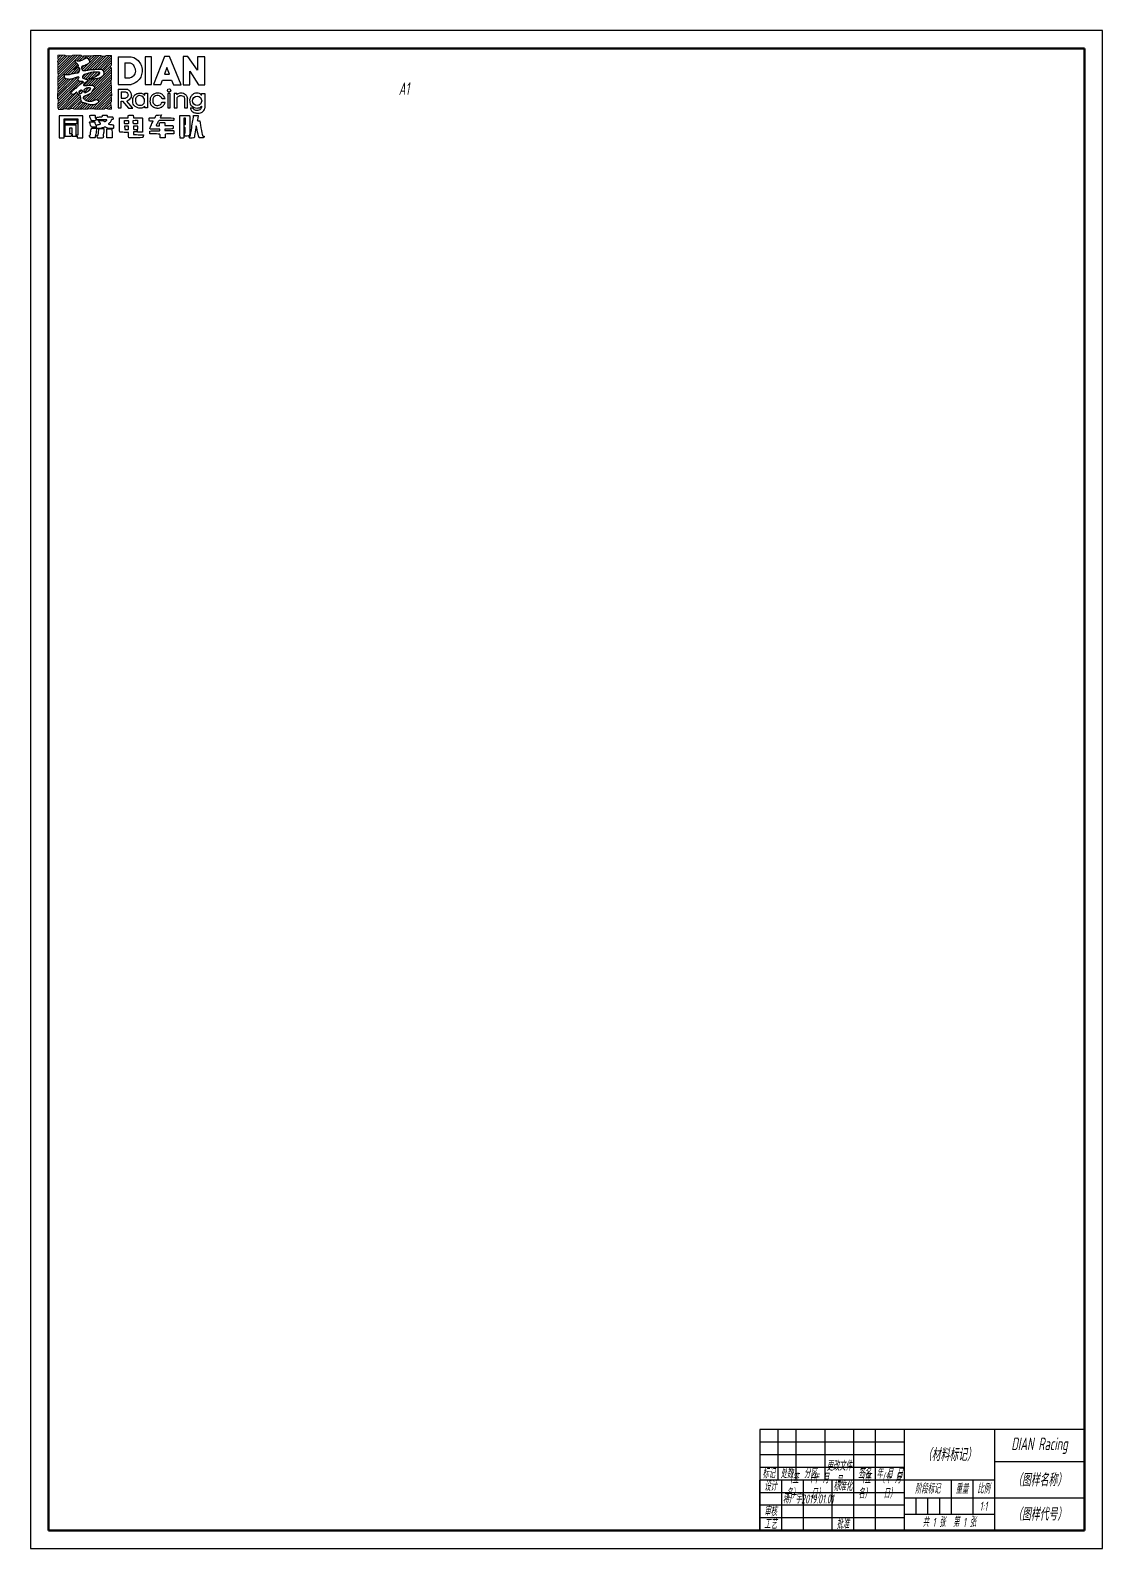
# Model space of a CAD drawing. Header units: millimetres. Extents: x -2 to 2764, y -353 to 1233.
# Drawn here: x 1810 to 2404, y -353 to 488 of the extents above; entities that cross this region are included whole.
import ezdxf

# ---------------------------------------------------------------- set-up
doc = ezdxf.new("R2010")
doc.units = ezdxf.units.MM
doc.linetypes.add('ACAD_ISO05W100', pattern=[33, 24, -3, 0, -3, 0, -3])
doc.layers.get('0').update_dxf_attribs({"color": 250})
for name, color, linetype, lineweight in [('双点划线', 250, 'ACAD_ISO05W100', 20), ('文字', 250, 'Continuous', 25), ('细实线', 250, 'Continuous', 25), ('轮廓线（粗）', 250, 'Continuous', 50), ('轮廓线（细）', 250, 'Continuous', 25)]:
    doc.layers.add(name, color=color, linetype=linetype, lineweight=lineweight)
doc.styles.add('大字体', font='gbeitc.shx', dxfattribs={"width": 0.7, "height": 7, "bigfont": 'gbcbig.shx'})
doc.styles.add('汉字字体', font='gbeitc.shx', dxfattribs={"width": 0.7, "height": 5, "bigfont": 'gbcbig.shx'})

msp = doc.modelspace()

# ---------------------------------------------------------------- hatches: boundary and pattern name
at = {"layer": '双点划线'}
h = msp.add_hatch(dxfattribs=at)
h.set_pattern_fill('ANSI31', color=256, scale=0.3, style=0)
h.set_pattern_definition([(45, (1452.3354, -366.4524), (-0.6735192, 0.6735192), [])])
h.paths.add_polyline_path([(1854.85, 473.79), (1851.75, 473.79), (1851.68, 473.41), (1849.34, 473.41), (1849.12, 473.78), (1844.9, 473.78), (1844.42, 473.61), (1839.37, 473.61), (1839.25, 473.4), (1838.42, 473.4), (1837.82, 473.91), (1833.35, 473.91), (1832.99, 473.6), (1829.43, 473.6), (1829.16, 473.83), (1825.13, 473.83), (1825.14, 471.87), (1825.6, 471.08), (1824.86, 470.81), (1824.96, 470.21), (1825.37, 469.87), (1825.28, 469.36), (1825.03, 469.15), (1825.03, 463.93), (1825.29, 463.72), (1825.32, 462.37), (1825.08, 462.17), (1825.09, 456.81), (1825.58, 456.4), (1825.53, 456.13), (1825.03, 455.95), (1824.99, 449.73), (1825.29, 449.48), (1825.3, 447.36), (1825.15, 447.24), (1825.17, 444.69), (1825.63, 443.88), (1827.89, 443.88), (1828.2, 444.14), (1830.32, 444.14), (1830.45, 443.9), (1831.89, 443.9), (1832.14, 444.33), (1833.92, 444.33), (1833.98, 444.02), (1838.28, 444.02), (1838.56, 444.49), (1839.13, 444.01), (1841.55, 444.01), (1841.8, 444.22), (1845.41, 444.22), (1845.56, 443.96), (1850.77, 443.96), (1851.1, 444.53), (1851.36, 444.53), (1851.67, 444.27), (1852.56, 444.27), (1852.89, 443.99), (1854.91, 443.99), (1854.91, 445.06), (1854.59, 445.33), (1854.54, 447.81), (1854.87, 448.08), (1854.81, 450.39), (1854.39, 450.54), (1854.37, 450.69), (1854.59, 450.88), (1854.62, 451.06), (1854.59, 451.24), (1854.92, 451.51), (1854.85, 454.13), (1854.55, 454.24), (1854.49, 454.54), (1854.88, 454.86), (1854.84, 456.84), (1854.59, 457.04), (1854.61, 457.17), (1854.61, 458.96), (1854.31, 459.21), (1854.72, 459.36), (1854.62, 459.93), (1854.81, 460.25), (1854.88, 466.75), (1854.3, 467.24), (1854.45, 468.08), (1854.91, 468.47)])
edge = h.paths.add_edge_path(flags=16)
edge.add_spline(control_points=[(1835.04, 470.89), (1834.37, 470.94), (1834.7, 470.15), (1835.49, 469.34), (1836.36, 468.5), (1836.69, 467.77), (1835.77, 467.44), (1833.33, 465.92), (1834, 465.92), (1836.24, 467.1), (1837.08, 467.1), (1837.45, 466.01), (1836.96, 464.79), (1836.43, 464.04), (1834.9, 464.04), (1832.68, 463.56), (1830.32, 462.95), (1828.93, 463.43), (1828.41, 463.04), (1828.79, 462.57), (1828.79, 461.93), (1828.79, 461.15), (1830.24, 460.48), (1832.77, 460.48), (1834.77, 461.32), (1835.82, 461.84), (1837.04, 461.84), (1836.74, 461.23), (1836.07, 460.79), (1836.69, 459.39), (1837.38, 459.39), (1838.63, 459.39), (1839.25, 459.18), (1839.25, 458.82), (1838.76, 458.54), (1837.93, 458.12), (1836.65, 457.21), (1835.68, 456), (1834.72, 455.36), (1833.82, 454.7), (1833.31, 454.15), (1832.58, 453.53), (1832.26, 452.95), (1832.72, 452.36), (1833.33, 452.09), (1833.77, 452.09), (1834.78, 452.69), (1835.14, 453.27), (1835.62, 453.48), (1835.8, 453.08), (1836.16, 452.32), (1836.8, 451.93), (1837.45, 451.71), (1837.75, 450.74), (1837.75, 449.52), (1838.12, 448.03), (1839.28, 447.47), (1841.32, 447), (1842.44, 446.62), (1844.23, 446.17), (1845.8, 446.6), (1846.37, 447.02), (1847.18, 447.3), (1847.61, 447.7), (1847.61, 448.36), (1847.2, 449.12), (1846.47, 449.54), (1845.98, 449.16), (1844.95, 448.67), (1843.9, 448.39), (1842.68, 448.39), (1841.28, 448.39), (1840.23, 449.2), (1838.96, 450.05), (1839.15, 450.81), (1839.83, 451.12), (1840.62, 451.44), (1841.96, 452.11), (1843.67, 452.73), (1844.33, 454.47), (1845.29, 455.54), (1845.5, 456.26), (1844.85, 457.03), (1843.85, 457.39), (1842.81, 457.39), (1841.32, 457.09), (1839.78, 457.09), (1839.26, 457.09), (1839.26, 457.84), (1840.14, 458.6), (1841.33, 459.23), (1841.8, 459.91), (1840.88, 460.67), (1840.04, 460.67), (1838.86, 461.16), (1838.57, 461.93), (1839.2, 462.86), (1840.38, 463.49), (1841.95, 463.81), (1843.91, 464.47), (1845.48, 464.47), (1846.97, 464.47), (1848.13, 464.47), (1848.54, 464.12), (1848.31, 463.68), (1847.47, 462.82), (1845.74, 461.82), (1844.41, 461.17), (1842.56, 460.96), (1842, 460.96), (1842, 460.61), (1844.48, 460.61), (1846.61, 460.78), (1848.36, 461.25), (1849.87, 462.23), (1850.43, 462.74), (1850.73, 463.97), (1850.51, 464.77), (1849.95, 465.62), (1849.15, 466.17), (1848.49, 466.17), (1847.42, 466.17), (1846.43, 466.17), (1845.7, 465.95), (1844.6, 465.95), (1843.11, 465.95), (1842.13, 465.78), (1841.12, 465.55), (1840, 465.32), (1839.19, 465.32), (1838.84, 465.62), (1838.42, 465.92), (1838.42, 466.15), (1838.24, 466.75), (1838.24, 467.31), (1838.43, 467.59), (1838.79, 467.9), (1839.39, 467.9), (1840.07, 468.24), (1840.59, 468.46), (1841.19, 468.75), (1841.75, 469.11), (1842.35, 469.53), (1842.79, 469.87), (1842.58, 470.23), (1842.58, 470.55), (1842.58, 470.89), (1842.34, 471.41)], knot_values=[0, 0, 0, 0, 1, 2, 3, 4, 5, 6, 7, 8, 9, 10, 11, 12, 13, 14, 15, 16, 17, 18, 19, 20, 21, 22, 23, 24, 25, 26, 27, 28, 29, 30, 31, 32, 33, 34, 35, 36, 37, 38, 39, 40, 41, 42, 43, 44, 45, 46, 47, 48, 49, 50, 51, 52, 53, 54, 55, 56, 57, 58, 59, 60, 61, 62, 63, 64, 65, 66, 67, 68, 69, 70, 71, 72, 73, 74, 75, 76, 77, 78, 79, 80, 81, 82, 83, 84, 85, 86, 87, 88, 89, 90, 91, 92, 93, 94, 95, 96, 97, 98, 99, 100, 101, 102, 103, 104, 105, 106, 107, 108, 109, 110, 111, 112, 113, 114, 115, 116, 117, 118, 119, 120, 121, 122, 123, 124, 125, 126, 127, 128, 129, 130, 131, 132, 133, 134, 135, 136, 137, 138, 139, 140, 141, 142, 143, 144, 145, 145, 145, 145], degree=3, periodic=0)
edge.add_spline(control_points=[(1842.34, 471.41), (1841.92, 471.96), (1841.28, 472.43), (1840.78, 472.43), (1840.59, 472.18), (1840.17, 472.18), (1839.84, 471.91), (1839.24, 471.47), (1838.47, 471.21), (1837.75, 471.02), (1837.01, 470.68), (1836.36, 470.68), (1835.78, 470.68), (1835.04, 470.89)], knot_values=[0, 0, 0, 0, 1, 2, 3, 4, 5, 6, 7, 8, 9, 10, 11, 11, 11, 11], degree=3, periodic=0)
edge = h.paths.add_edge_path(flags=0)
edge.add_spline(control_points=[(1840.49, 455.42), (1839.76, 454.83), (1839.41, 453.78), (1839.76, 452.96), (1840.26, 452.96), (1841.37, 453.55), (1842.72, 454.33), (1843.16, 455.01), (1843.16, 455.94), (1841.81, 455.94), (1840.78, 455.94), (1840.49, 455.42)], knot_values=[0, 0, 0, 0, 1, 2, 3, 4, 5, 6, 7, 8, 9, 9, 9, 9], degree=3, periodic=0)
edge = h.paths.add_edge_path(flags=0)
edge.add_spline(control_points=[(1837.83, 454.65), (1837.03, 454.24), (1836.74, 453.44), (1836.94, 452.86), (1837.26, 452.53), (1837.75, 452.53), (1838.23, 452.9), (1838.68, 453.49), (1838.68, 454.31), (1838.43, 454.76), (1837.83, 454.65)], knot_values=[0, 0, 0, 0, 1, 2, 3, 4, 5, 6, 7, 8, 8, 8, 8], degree=3, periodic=0)

# ---------------------------------------------------------------- linework, layer by layer
for p, q in [((1858.58, 473.02), (1858.58, 457.66)), ((1858.58, 473.02), (1865.76, 473.02)), ((1873.45, 473.07), (1873.45, 457.62)), ((1876.99, 473.07), (1873.45, 473.07)), ((1876.99, 457.62), (1876.99, 473.07)), ((1884.18, 473.14), (1878.02, 457.69)), ((1886.98, 473.14), (1884.18, 473.14)), ((1893.48, 457.53), (1886.98, 473.14)), ((1894.52, 473.15), (1894.52, 457.53)), ((1897.19, 473.15), (1894.52, 473.15)), ((1902.43, 465.6), (1897.19, 473.15)), ((1906.52, 472.99), (1902.43, 472.99)), ((1902.43, 472.99), (1902.43, 465.6)), ((1906.52, 457.53), (1906.52, 472.99)), ((1862.19, 469.62), (1862.19, 461.35)), ((1862.19, 469.62), (1865.22, 469.62)), ((1885.5, 467.02), (1884.11, 463.35)), ((1884.11, 463.35), (1886.95, 463.35)), ((1886.95, 463.35), (1885.5, 467.02)), ((1898.24, 457.53), (1898.24, 465.08)), ((1898.24, 465.08), (1903.11, 457.53)), ((1858.48, 454.99), (1858.48, 444.69)), ((1858.48, 454.99), (1863.63, 454.99)), ((1858.58, 457.66), (1865.66, 457.66)), ((1862.19, 461.35), (1865.18, 461.35)), ((1873.45, 457.62), (1876.99, 457.62)), ((1878.02, 457.69), (1882.11, 457.69)), ((1882.11, 457.69), (1883.05, 460.04)), ((1883.05, 460.04), (1888.04, 460.04)), ((1888.04, 460.04), (1889.14, 457.53)), ((1889.14, 457.53), (1893.48, 457.53)), ((1894.52, 457.53), (1898.24, 457.53)), ((1903.11, 457.53), (1906.52, 457.53)), ((1860.15, 453.59), (1860.15, 450.03)), ((1860.15, 453.59), (1862.57, 453.59)), ((1860.15, 450.03), (1862.57, 450.03)), ((1860.18, 444.69), (1860.18, 448.51)), ((1860.18, 448.51), (1860.87, 448.51)), ((1860.87, 448.51), (1864.32, 444.53)), ((1866.6, 444.53), (1863.26, 448.46)), ((1873.32, 451.7), (1873.32, 452.8)), ((1873.32, 452.8), (1874.85, 452.8)), ((1874.85, 452.8), (1874.85, 444.64)), ((1882.8, 449.85), (1884.49, 449.85)), ((1882.93, 447.88), (1884.56, 447.88)), ((1886.08, 452.69), (1886.08, 444.77)), ((1887.32, 452.69), (1886.08, 452.69)), ((1887.32, 444.77), (1887.32, 452.69)), ((1889.51, 452.81), (1889.51, 444.81)), ((1889.51, 452.81), (1890.94, 452.81)), ((1890.94, 452.81), (1890.94, 451.93)), ((1891.11, 444.81), (1891.11, 449.85)), ((1895.34, 449.85), (1895.34, 444.81)), ((1896.89, 444.81), (1896.89, 449.85)), ((1904.75, 451.55), (1904.75, 452.74)), ((1904.75, 452.74), (1906.51, 452.74)), ((1906.51, 452.74), (1906.51, 444.61)), ((1825.85, 440.35), (1825.85, 428.04)), ((1838.95, 440.35), (1825.85, 440.35)), ((1828.53, 428.04), (1828.53, 438.71)), ((1828.53, 438.71), (1836.13, 438.71)), ((1828.82, 437.81), (1828.82, 436.02)), ((1835.83, 437.81), (1828.82, 437.81)), ((1835.83, 436.02), (1835.83, 437.81)), ((1836.13, 438.71), (1836.13, 429.68)), ((1838.95, 428.09), (1838.95, 440.35)), ((1858.48, 444.69), (1860.18, 444.69)), ((1859.3, 439.12), (1859.3, 439.12)), ((1864.32, 444.53), (1866.6, 444.53)), ((1873.32, 444.64), (1873.32, 445.6)), ((1874.85, 444.64), (1873.32, 444.64)), ((1886.08, 444.77), (1887.32, 444.77)), ((1889.51, 444.81), (1891.11, 444.81)), ((1895.34, 444.81), (1896.89, 444.81)), ((1898.6, 444.69), (1900.32, 444.69)), ((1904.46, 445.44), (1904.46, 445.65)), ((1904.46, 445.65), (1904.74, 445.65)), ((1904.74, 445.65), (1904.74, 444.83)), ((1828.82, 436.02), (1835.83, 436.02)), ((1828.99, 435.18), (1828.99, 429.03)), ((1835.34, 435.15), (1828.99, 435.18)), ((1828.99, 429.03), (1832.54, 429.03)), ((1831.53, 433.53), (1831.53, 430.55)), ((1833.02, 433.53), (1831.53, 433.53)), ((1831.53, 430.55), (1833.02, 430.55)), ((1832.54, 429.03), (1833.01, 430.21)), ((1833.01, 430.21), (1833.01, 428.99)), ((1833.01, 428.99), (1835.34, 428.99)), ((1833.02, 430.55), (1833.02, 433.53)), ((1835.34, 428.99), (1835.34, 435.15)), ((1836.13, 429.68), (1835.47, 429.68)), ((1835.47, 429.68), (1835.47, 429.12)), ((1835.47, 429.12), (1835.78, 429.12)), ((1835.78, 429.12), (1835.78, 428.09)), ((1862.11, 434.54), (1862.1, 434.54)), ((1867.05, 434.64), (1867.06, 434.65)), ((1867.05, 434.57), (1867.05, 434.64)), ((1825.85, 428.04), (1828.53, 428.04)), ((1835.78, 428.09), (1838.95, 428.09)), ((2393.92, -325.36), (2393.92, -343.36))]:
    msp.add_line(p, q)
for centre, radius in [((1886.75, 454.38), 0.928), ((1902.25, 448.61), 2.53)]:
    msp.add_circle(centre, radius)
for points in [[(1842.34, 471.41), (1842.58, 470.89), (1842.58, 470.55), (1842.58, 470.23), (1842.79, 469.87), (1842.35, 469.53), (1841.75, 469.11), (1841.19, 468.75), (1840.59, 468.46), (1840.07, 468.24), (1839.39, 467.9), (1838.79, 467.9), (1838.43, 467.59), (1838.24, 467.31), (1838.24, 466.75), (1838.42, 466.15), (1838.42, 465.92), (1838.84, 465.62), (1839.19, 465.32), (1840, 465.32), (1841.12, 465.55), (1842.13, 465.78), (1843.11, 465.95), (1844.6, 465.95), (1845.7, 465.95), (1846.43, 466.17), (1847.42, 466.17), (1848.49, 466.17), (1849.15, 466.17), (1849.95, 465.62), (1850.51, 464.77), (1850.73, 463.97), (1850.43, 462.74), (1849.87, 462.23), (1848.36, 461.25), (1846.61, 460.78), (1844.48, 460.61), (1842, 460.61), (1842, 460.96), (1842.56, 460.96), (1844.41, 461.17), (1845.74, 461.82), (1847.47, 462.82), (1848.31, 463.68), (1848.54, 464.12), (1848.13, 464.47), (1846.97, 464.47), (1845.48, 464.47), (1843.91, 464.47), (1841.95, 463.81), (1840.38, 463.49), (1839.2, 462.86), (1838.57, 461.93), (1838.86, 461.16), (1840.04, 460.67), (1840.88, 460.67), (1841.8, 459.91), (1841.33, 459.23), (1840.14, 458.6), (1839.26, 457.84), (1839.26, 457.09), (1839.78, 457.09), (1841.32, 457.09), (1842.81, 457.39), (1843.85, 457.39), (1844.85, 457.03), (1845.5, 456.26), (1845.29, 455.54), (1844.33, 454.47), (1843.67, 452.73), (1841.96, 452.11), (1840.62, 451.44), (1839.83, 451.12), (1839.15, 450.81), (1838.96, 450.05), (1840.23, 449.2), (1841.28, 448.39), (1842.68, 448.39), (1843.9, 448.39), (1844.95, 448.67), (1845.98, 449.16), (1846.47, 449.54), (1847.2, 449.12), (1847.61, 448.36), (1847.61, 447.7), (1847.18, 447.3), (1846.37, 447.02), (1845.8, 446.6), (1844.23, 446.17), (1842.44, 446.62), (1841.32, 447), (1839.28, 447.47), (1838.12, 448.03), (1837.75, 449.52), (1837.75, 450.74), (1837.45, 451.71), (1836.8, 451.93), (1836.16, 452.32), (1835.8, 453.08), (1835.62, 453.48), (1835.14, 453.27), (1834.78, 452.69), (1833.77, 452.09), (1833.33, 452.09), (1832.72, 452.36), (1832.26, 452.95), (1832.58, 453.53), (1833.31, 454.15), (1833.82, 454.7), (1834.72, 455.36), (1835.68, 456), (1836.65, 457.21), (1837.93, 458.12), (1838.76, 458.54), (1839.25, 458.82), (1839.25, 459.18), (1838.63, 459.39), (1837.38, 459.39), (1836.69, 459.39), (1836.07, 460.79), (1836.74, 461.23), (1837.04, 461.84), (1835.82, 461.84), (1834.77, 461.32), (1832.77, 460.48), (1830.24, 460.48), (1828.79, 461.15), (1828.79, 461.93), (1828.79, 462.57), (1828.41, 463.04), (1828.93, 463.43), (1830.32, 462.95), (1832.68, 463.56), (1834.9, 464.04), (1836.43, 464.04), (1836.96, 464.79), (1837.45, 466.01), (1837.08, 467.1), (1836.24, 467.1), (1834, 465.92), (1833.33, 465.92), (1835.77, 467.44), (1836.69, 467.77), (1836.36, 468.5), (1835.49, 469.34), (1834.7, 470.15), (1834.37, 470.94), (1835.04, 470.89)], [(1835.04, 470.89), (1835.78, 470.68), (1836.36, 470.68), (1837.01, 470.68), (1837.75, 471.02), (1838.47, 471.21), (1839.24, 471.47), (1839.84, 471.91), (1840.17, 472.18), (1840.59, 472.18), (1840.78, 472.43), (1841.28, 472.43), (1841.92, 471.96), (1842.34, 471.41)], [(1865.76, 473.02), (1867.96, 472.47), (1869.62, 470.91), (1871.42, 468.58), (1871.93, 465.43), (1871.52, 462.31), (1869.88, 459.85), (1867.36, 458.12), (1865.66, 457.66)], [(1865.22, 469.62), (1866.8, 468.79), (1867.54, 467.45), (1868.1, 465.84), (1868.1, 464.4), (1867.43, 462.84), (1866.63, 462), (1865.82, 461.44), (1865.18, 461.35)], [(1837.83, 454.65), (1837.03, 454.24), (1836.74, 453.44), (1836.94, 452.86), (1837.26, 452.53), (1837.75, 452.53), (1838.23, 452.9), (1838.68, 453.49), (1838.68, 454.31), (1838.43, 454.76), (1837.83, 454.65)], [(1840.49, 455.42), (1839.76, 454.83), (1839.41, 453.78), (1839.76, 452.96), (1840.26, 452.96), (1841.37, 453.55), (1842.72, 454.33), (1843.16, 455.01), (1843.16, 455.94), (1841.81, 455.94), (1840.78, 455.94), (1840.49, 455.42)], [(1862.57, 453.59), (1863.32, 453.34), (1863.82, 452.71), (1864.06, 451.98), (1863.84, 450.79), (1863.27, 450.26), (1862.57, 450.03)], [(1873.32, 445.6), (1872.58, 444.77), (1871.12, 444.38), (1868.85, 444.77), (1867.59, 445.62), (1866.84, 446.73), (1866.44, 448.25), (1866.71, 450.56), (1867.7, 451.95), (1869.47, 452.92), (1871.49, 452.92), (1872.64, 452.49), (1873.32, 451.7)], [(1870.39, 451.57), (1872.45, 451.01), (1873.2, 449.43), (1873.2, 447.89), (1872.71, 446.8), (1871.49, 446.11), (1869.58, 446.11), (1868.49, 446.91), (1868.02, 448.08), (1868.02, 449.69), (1868.62, 450.93), (1869.84, 451.61), (1870.39, 451.57)], [(1890.94, 451.93), (1891.61, 452.77), (1892.96, 453.09), (1893.91, 453.09), (1895.34, 452.6), (1896.24, 451.82), (1896.71, 450.92), (1896.89, 449.85)], [(1891.11, 449.85), (1891.3, 450.82), (1892.07, 451.33), (1893.31, 451.68), (1894.72, 451.22), (1895.29, 450.52), (1895.34, 449.85)], [(1904.75, 451.55), (1904.4, 452.33), (1903.6, 452.78), (1902.13, 453.02), (1900.63, 452.64), (1899.36, 451.9), (1898.31, 450.13), (1898.05, 448.93), (1898.2, 447.58), (1898.55, 446.41), (1899.38, 445.51), (1900.55, 444.93), (1902.3, 444.53), (1903.56, 444.72), (1904.46, 445.06), (1904.46, 445.44)], [(1842.73, 440.43), (1842.82, 439.86), (1843.07, 439.2), (1843.38, 438.34), (1843.65, 437.61), (1843.75, 437.61), (1844.74, 437.61), (1845.91, 437.61), (1846.04, 437.81), (1846.04, 437.94), (1846.27, 437.94), (1846.41, 437.94), (1846.41, 438.86), (1846.41, 438.94), (1845.95, 438.94), (1845.81, 439.19), (1845.81, 439.55), (1845.7, 439.78), (1845.7, 440.64), (1845.63, 440.61), (1845.03, 440.61), (1842.66, 440.61), (1842.73, 440.43)], [(1846.67, 439.65), (1846.49, 439.28), (1846.49, 438.67), (1846.49, 438.13), (1846.83, 437.92), (1847.85, 438.17), (1848.94, 438.17), (1850.42, 438.17), (1851.57, 438.17), (1852.06, 438.17), (1852.3, 438.17), (1852.2, 437.89), (1851.96, 437.59), (1851.67, 437.4), (1851.45, 437.33), (1851.09, 437.15), (1850.72, 437.26), (1850.41, 437.44), (1850.32, 437.72), (1850.24, 437.72), (1849.64, 437.72), (1848.74, 437.72), (1847.92, 437.72), (1847.68, 437.72), (1847.58, 437.52), (1847.92, 437.01), (1848.2, 436.61), (1848.48, 436.42), (1848.68, 436.04), (1848.8, 435.83), (1848.44, 435.58), (1847.41, 435.44), (1846.55, 435.24), (1846.55, 434.85), (1846.44, 434.44), (1846.54, 433.93), (1846.63, 433.34), (1847.35, 433.19), (1848.14, 433.19), (1848.98, 433.43), (1850.2, 433.71), (1851.03, 434.1), (1851.3, 434.31), (1851.7, 433.87), (1852.59, 433.42), (1854.32, 433.2), (1855.61, 433.2), (1855.88, 433.2), (1855.88, 433.74), (1855.88, 434.39), (1855.88, 434.93), (1855.88, 435.27), (1854.97, 435.44), (1853.92, 435.6), (1853.19, 435.6), (1853.09, 435.86), (1853.47, 436.05), (1854.03, 436.65), (1854.58, 437.36), (1854.75, 437.96), (1854.75, 438.23), (1855.1, 438.23), (1855.66, 438.23), (1855.66, 438.49), (1855.66, 438.92), (1855.66, 439.78), (1855.29, 439.78), (1854.33, 439.78), (1852.73, 439.78), (1852.42, 439.78), (1852.42, 440.23), (1852.42, 440.62), (1852.16, 440.62), (1851.19, 440.62), (1850.36, 440.62), (1849.77, 440.62), (1849.77, 440.38), (1849.77, 439.82), (1849.26, 439.65), (1848.07, 439.65), (1846.67, 439.65)], [(1862.04, 437.77), (1862.04, 435.91), (1862.15, 435.91), (1862.29, 435.91), (1864.2, 435.91), (1864.2, 436.02), (1864.2, 436.21), (1864.2, 437.8), (1864.05, 437.8), (1863.85, 437.8), (1862.25, 437.8), (1862.04, 437.77)], [(1866.87, 437.77), (1866.87, 435.86), (1867.11, 435.86), (1867.26, 435.86), (1869.11, 435.86), (1869.26, 435.86), (1869.26, 436.31), (1869.26, 437.84), (1869.08, 437.84), (1868.76, 437.84), (1866.87, 437.77)], [(1882.49, 440.76), (1879.64, 440.76), (1879.52, 440.65), (1879.48, 440.55), (1878.93, 439.18), (1878.84, 439.18), (1875.91, 439.18), (1875.75, 439.03), (1875.75, 438.81), (1875.75, 437.43), (1875.92, 437.3), (1876.14, 437.3), (1877.87, 437.3), (1877.87, 437.24), (1877.77, 437.07), (1876.11, 433.65), (1876.11, 433.16), (1876.34, 432.96), (1877.17, 432.96), (1877.62, 432.96), (1881.33, 432.96), (1881.54, 432.96), (1881.54, 432.73), (1881.54, 432.07), (1881.39, 431.94), (1880.98, 431.94), (1875.95, 431.94), (1876.06, 431.81), (1876.06, 431.58), (1876.06, 430.37), (1876.06, 430.25), (1876.35, 430.25), (1881.4, 430.25), (1881.66, 430.13), (1881.73, 430.04), (1881.73, 428.03), (1881.86, 428.03), (1882.24, 428.03), (1884.53, 428.03), (1884.53, 428.2), (1884.53, 428.56), (1884.53, 430.24), (1884.76, 430.24), (1889.32, 430.24), (1889.44, 430.39), (1889.44, 430.52), (1889.44, 431.93), (1889.34, 432.09), (1889.16, 432.09), (1884.43, 432.09), (1884.43, 432.16), (1884.43, 432.24), (1884.43, 432.97), (1884.54, 432.97), (1884.71, 432.97), (1888.86, 432.97), (1888.86, 433.22), (1889.04, 433.49), (1889.04, 434.73), (1888.81, 434.86), (1888.47, 434.86), (1884.59, 434.86), (1884.38, 435.01), (1884.38, 435.18), (1884.38, 436.56), (1884.24, 436.56), (1881.61, 436.56), (1881.44, 436.43), (1881.44, 436.22), (1881.44, 434.8), (1881.33, 434.8), (1881.06, 434.8), (1879.62, 434.8), (1879.62, 434.93), (1879.62, 435.17), (1880.91, 437.51), (1881.24, 437.7), (1881.81, 437.7), (1889.31, 437.7), (1889.31, 437.87), (1889.31, 438.16), (1889.31, 439.11), (1889.08, 439.11), (1881.72, 439.11), (1881.72, 439.23), (1881.97, 439.54), (1882.49, 440.76)], [(1892.72, 440.49), (1892.72, 427.96), (1892.86, 427.96), (1892.96, 427.96), (1894.75, 427.96), (1894.9, 428.1), (1894.9, 428.2), (1894.9, 439.18), (1894.96, 439.03), (1895, 439.03), (1895.76, 439.03), (1895.76, 439), (1895.76, 438.89), (1895.76, 435.61), (1895.76, 435.53), (1895.54, 435.53), (1895.09, 435.53), (1895.09, 435.3), (1895.09, 435.14), (1895.09, 434.01), (1895.09, 433.79), (1895.3, 433.79), (1895.72, 433.79), (1895.72, 433.37), (1895.72, 430.74), (1895.57, 430.74), (1895.57, 430.7), (1895.16, 430.7), (1895.16, 430.55), (1895, 430.27), (1895.16, 429.98), (1895.22, 429.85), (1895.38, 429.85), (1895.38, 429.76), (1895.38, 429.21), (1895.45, 429.1), (1895.54, 429.1), (1897.88, 429.1), (1898.13, 429.34), (1898.13, 429.83), (1898.13, 439.84), (1898.13, 440.34), (1897.91, 440.51), (1897.7, 440.51), (1892.72, 440.49)], [(1902.81, 440.51), (1900.42, 440.51), (1900.32, 440.46), (1900.32, 440.41), (1898.52, 428.97), (1898.36, 428.97), (1898.11, 428.97), (1897.81, 428.97), (1897.81, 428.63), (1897.81, 428.49), (1898.15, 427.99), (1898.31, 427.99), (1900.57, 427.99), (1900.72, 428.17), (1900.72, 428.37), (1901.64, 434.53), (1901.73, 434.74), (1901.85, 434.54), (1903.26, 428.12), (1903.4, 428.12), (1903.64, 428.12), (1905.83, 428.12), (1905.83, 428.24), (1906.06, 428.45), (1906.29, 428.98), (1906.21, 429.09), (1906.08, 429.09), (1905.25, 429.09), (1905.12, 429.72), (1903.57, 437.67), (1903.95, 437.57), (1902.84, 437.57), (1901.96, 437.67), (1902.75, 438), (1902.81, 440.51)], [(1898.6, 444.69), (1898.47, 444.3), (1898.69, 443.67), (1899.17, 443.02), (1899.88, 442.41), (1900.85, 442), (1902.11, 441.79), (1902.7, 441.65), (1904.19, 441.98), (1905.04, 442.29), (1905.92, 443.18), (1906.45, 443.96), (1906.51, 444.61)], [(1904.74, 444.83), (1904.61, 444.37), (1903.82, 443.53), (1902.76, 443.28), (1901.29, 443.28), (1900.89, 443.55), (1900.4, 443.82), (1900.2, 444.16), (1900.32, 444.69)], [(1842.71, 436.86), (1843.09, 435.35), (1843.61, 433.96), (1844.01, 433.96), (1844.68, 433.96), (1845.89, 433.96), (1846.12, 434.1), (1846.23, 434.24), (1846.36, 434.57), (1846.36, 434.96), (1846.36, 435.29), (1846.27, 435.25), (1846.09, 435.25), (1845.98, 435.31), (1845.88, 435.64), (1845.72, 435.92), (1845.6, 436.43), (1845.6, 437.02), (1845.51, 437.02), (1845.29, 437.02), (1842.69, 437.02), (1842.67, 436.97), (1842.71, 436.86)], [(1843.67, 433.27), (1843.42, 432.64), (1843.32, 431.78), (1843.18, 430.51), (1843.18, 430), (1843.07, 429.7), (1842.77, 429.7), (1842.67, 429.52), (1842.67, 429.04), (1842.67, 428.79), (1842.83, 428.79), (1842.97, 428.7), (1843.04, 428.36), (1843.04, 428.13), (1843.26, 428.13), (1844.25, 428.13), (1845.75, 428.13), (1845.75, 428.41), (1845.85, 429.02), (1846.02, 429.59), (1846.3, 430.82), (1846.54, 432.83), (1846.54, 433.47), (1846.2, 433.47), (1843.74, 433.47), (1843.64, 433.44), (1843.67, 433.27)], [(1847.89, 433.06), (1847.73, 432.56), (1847.61, 431.71), (1847.61, 430.4), (1847.44, 429.67), (1847.37, 429.47), (1847.06, 429.47), (1846.7, 429.47), (1846.83, 428.92), (1847, 428.25), (1847.31, 427.95), (1847.69, 427.95), (1849.91, 427.95), (1850.22, 428.15), (1850.38, 428.59), (1850.2, 429.68), (1850.32, 430.33), (1850.54, 431.08), (1850.65, 432.71), (1850.65, 433.32), (1850.19, 433.32), (1849.06, 433.32), (1847.89, 433.06)], [(1852.15, 433.1), (1852.15, 428.04), (1852.25, 428.04), (1852.37, 428.04), (1854.91, 428.04), (1855.19, 428.04), (1855.19, 428.23), (1855.07, 432.94), (1854.99, 433.12), (1854.91, 433.12), (1852.15, 433.1)]]:
    msp.add_open_spline(points, degree=3)
msp.add_spline([(1863.63, 454.99), (1865.1, 453.84), (1865.68, 452.48), (1865.86, 451.61), (1865.07, 449.72), (1864.1, 448.82), (1863.26, 448.46)], degree=3)
for points, knots in [([(1884.49, 449.85), (1884.2, 450.83), (1883.32, 451.9), (1882.09, 452.69), (1880.46, 452.98), (1878.63, 452.67), (1876.87, 451.37), (1876.28, 450.1), (1876, 448.3), (1876.5, 446.32), (1878.2, 444.99), (1880.2, 444.47), (1880.59, 444.47), (1882.42, 444.95), (1883.5, 445.75), (1884.32, 447.08), (1884.56, 447.88)], [0.030338, 0.030338, 0.030338, 0.030338, 1, 2, 3, 4, 5, 6, 7, 8, 9, 10, 11, 12, 13, 13.921952, 13.921952, 13.921952, 13.921952]), ([(1882.8, 449.85), (1882.52, 450.68), (1881.41, 451.48), (1879.89, 451.66), (1878.5, 451.18), (1877.66, 449.78), (1877.66, 447.74), (1878.18, 446.95), (1879.13, 446.16), (1880.41, 445.89), (1881.76, 446.33), (1882.44, 447.04), (1882.93, 447.88)], [0.077737, 0.077737, 0.077737, 0.077737, 1, 2, 3, 4, 5, 6, 7, 8, 9, 10, 10, 10, 10]), ([(1859.3, 439.12), (1859.3, 431.16), (1859.43, 431.16), (1859.64, 431.16), (1864.16, 431.16), (1864.32, 431.05), (1864.32, 430.96), (1864.32, 428.3), (1864.4, 428.18), (1864.56, 428.18), (1871.93, 428.18), (1872.11, 428.3), (1872.26, 428.5), (1872.61, 429.74), (1872.47, 429.86), (1872.25, 429.86), (1867.02, 429.86), (1867.02, 429.96), (1867.02, 430.09), (1867.02, 431.37), (1867.16, 431.37), (1867.33, 431.37), (1868.57, 431.37), (1868.71, 431.49), (1868.92, 432.42), (1869, 432.42), (1869.16, 432.42), (1869.16, 432.34), (1869.16, 431.19), (1869.22, 431.19), (1869.3, 431.19), (1871.75, 431.19), (1872.01, 431.33), (1872.01, 431.47), (1872.01, 439.17), (1871.82, 439.17), (1871.51, 439.17), (1867.05, 439.17), (1866.94, 439.17), (1866.94, 439.39), (1866.94, 440.43), (1866.77, 440.63), (1866.66, 440.63), (1864.29, 440.63), (1864.17, 440.5), (1864.08, 440.5), (1864.08, 439.12), (1863.95, 439.12), (1863.69, 439.12), (1859.3, 439.12)], [0.004505, 0.004505, 0.004505, 0.004505, 1, 2, 3, 4, 5, 6, 7, 8, 9, 10, 11, 12, 13, 14, 15, 16, 17, 18, 19, 20, 21, 22, 23, 24, 25, 26, 27, 28, 29, 30, 31, 32, 33, 34, 35, 36, 37, 38, 39, 40, 41, 42, 43, 44, 45, 46, 46.964784, 46.964784, 46.964784, 46.964784]), ([(1862.1, 434.54), (1862.11, 432.77), (1862.28, 432.77), (1862.54, 432.77), (1864.33, 432.77), (1864.33, 433.01), (1864.33, 434.54), (1864.17, 434.54), (1863.87, 434.54), (1862.11, 434.54)], [0.030531, 0.030531, 0.030531, 0.030531, 1, 2, 3, 4, 5, 6, 6.958073, 6.958073, 6.958073, 6.958073]), ([(1867.05, 434.57), (1867.05, 432.86), (1867.13, 432.78), (1867.25, 432.78), (1869.25, 432.78), (1869.45, 432.87), (1869.45, 433), (1869.45, 434.65), (1869.23, 434.65), (1868.99, 434.65), (1867.06, 434.65)], [0, 0, 0, 0, 1, 2, 3, 4, 5, 6, 7, 7.958428, 7.958428, 7.958428, 7.958428])]:
    msp.add_open_spline(points, degree=3, knots=knots)
for p, q in [((1824.86, 470.81), (1825.6, 471.08)), ((1825.1, 473.83), (1829.16, 473.83)), ((1825.14, 471.87), (1825.13, 473.86)), ((1825.6, 471.08), (1825.14, 471.87)), ((1829.16, 473.83), (1829.43, 473.6)), ((1829.43, 473.6), (1832.99, 473.6)), ((1832.99, 473.6), (1833.35, 473.91)), ((1833.35, 473.91), (1837.82, 473.91)), ((1837.82, 473.91), (1838.42, 473.4)), ((1838.42, 473.4), (1839.25, 473.4)), ((1839.25, 473.4), (1839.37, 473.61)), ((1839.37, 473.61), (1844.42, 473.61)), ((1844.42, 473.61), (1844.9, 473.78)), ((1844.9, 473.78), (1849.12, 473.78)), ((1849.12, 473.78), (1849.34, 473.41)), ((1849.34, 473.41), (1851.68, 473.41)), ((1851.68, 473.41), (1851.75, 473.79)), ((1851.75, 473.79), (1854.85, 473.79)), ((1854.85, 473.79), (1854.91, 468.47)), ((1824.96, 470.21), (1824.86, 470.81)), ((1825.37, 469.87), (1824.96, 470.21)), ((1825.03, 469.15), (1825.28, 469.36)), ((1825.03, 463.93), (1825.03, 469.15)), ((1825.29, 463.72), (1825.03, 463.93)), ((1825.28, 469.36), (1825.37, 469.87)), ((1825.32, 462.37), (1825.29, 463.72)), ((1854.45, 468.08), (1854.3, 467.24)), ((1854.3, 467.24), (1854.88, 466.75)), ((1854.91, 468.47), (1854.45, 468.08)), ((1854.88, 466.75), (1854.81, 460.25)), ((1824.99, 449.73), (1825.03, 455.95)), ((1825.03, 455.95), (1825.53, 456.13)), ((1825.08, 462.17), (1825.32, 462.37)), ((1825.09, 456.81), (1825.08, 462.17)), ((1825.58, 456.4), (1825.09, 456.81)), ((1825.53, 456.13), (1825.58, 456.4)), ((1854.72, 459.36), (1854.31, 459.21)), ((1854.31, 459.21), (1854.61, 458.96)), ((1854.88, 454.86), (1854.49, 454.54)), ((1854.49, 454.54), (1854.55, 454.24)), ((1854.55, 454.24), (1854.85, 454.13)), ((1854.61, 457.17), (1854.59, 457.04)), ((1854.59, 457.04), (1854.84, 456.84)), ((1854.61, 458.96), (1854.61, 457.17)), ((1854.81, 460.25), (1854.62, 459.93)), ((1854.62, 459.93), (1854.72, 459.36)), ((1854.84, 456.84), (1854.88, 454.86)), ((1825.29, 449.48), (1824.99, 449.73)), ((1825.15, 447.24), (1825.3, 447.36)), ((1825.17, 444.69), (1825.15, 447.24)), ((1825.3, 447.36), (1825.29, 449.48)), ((1854.59, 450.88), (1854.37, 450.69)), ((1854.37, 450.69), (1854.39, 450.54)), ((1854.39, 450.54), (1854.81, 450.39)), ((1854.87, 448.08), (1854.54, 447.81)), ((1854.54, 447.81), (1854.59, 445.33)), ((1854.92, 451.51), (1854.59, 451.24)), ((1854.59, 451.24), (1854.62, 451.06)), ((1854.62, 451.06), (1854.59, 450.88)), ((1854.81, 450.39), (1854.87, 448.08)), ((1854.85, 454.13), (1854.92, 451.51)), ((1825.63, 443.88), (1825.17, 444.69)), ((1827.89, 443.88), (1825.63, 443.88)), ((1828.2, 444.14), (1827.89, 443.88)), ((1830.32, 444.14), (1828.2, 444.14)), ((1830.45, 443.9), (1830.32, 444.14)), ((1831.89, 443.9), (1830.45, 443.9)), ((1832.14, 444.33), (1831.89, 443.9)), ((1833.92, 444.33), (1832.14, 444.33)), ((1833.98, 444.02), (1833.92, 444.33)), ((1838.28, 444.02), (1833.98, 444.02)), ((1838.56, 444.49), (1838.28, 444.02)), ((1839.13, 444.01), (1838.56, 444.49)), ((1841.55, 444.01), (1839.13, 444.01)), ((1841.8, 444.22), (1841.55, 444.01)), ((1845.41, 444.22), (1841.8, 444.22)), ((1845.56, 443.96), (1845.41, 444.22)), ((1850.77, 443.96), (1845.56, 443.96)), ((1851.1, 444.53), (1850.77, 443.96)), ((1851.36, 444.53), (1851.1, 444.53)), ((1851.67, 444.27), (1851.36, 444.53)), ((1852.56, 444.27), (1851.67, 444.27)), ((1852.89, 443.99), (1852.56, 444.27)), ((1854.91, 443.99), (1852.89, 443.99)), ((1854.59, 445.33), (1854.91, 445.06)), ((1854.91, 445.06), (1854.91, 443.99))]:
    msp.add_line(p, q, dxfattribs=at)
at = {"layer": '轮廓线（粗）'}
for p, q in [((2393.92, 477.64), (1819.88, 477.64)), ((1819.88, 477.64), (1819.88, -343.36)), ((2393.92, -343.36), (2393.92, 477.64)), ((1819.88, -343.36), (2393.92, -343.36))]:
    msp.add_line(p, q, dxfattribs=at)
at = {"layer": '轮廓线（细）'}
for p, q in [((1809.88, 487.64), (1809.88, -353.36)), ((2403.88, 487.64), (1809.88, 487.64)), ((2403.88, -353.36), (2403.88, 487.64)), ((2213.92, -287.36), (2213.84, -343.36)), ((2393.92, -287.36), (2213.92, -287.36)), ((2213.92, -287.36), (2213.92, -343.36)), ((2223.92, -287.36), (2223.92, -315.36)), ((2233.92, -287.36), (2233.92, -315.36)), ((2249.92, -287.36), (2249.92, -315.36)), ((2265.92, -287.36), (2265.92, -343.36)), ((2277.92, -287.36), (2277.92, -343.36)), ((2293.92, -287.36), (2293.92, -343.36)), ((2343.92, -287.36), (2343.92, -343.36)), ((2293.92, -294.36), (2213.92, -294.36)), ((2293.92, -301.36), (2213.92, -301.36)), ((2293.92, -308.36), (2213.92, -308.36)), ((2393.92, -305.36), (2343.92, -305.36)), ((2343.92, -315.36), (2213.92, -315.36)), ((2225.92, -315.36), (2225.92, -343.36)), ((2237.92, -315.36), (2237.92, -343.36)), ((2253.92, -315.36), (2253.92, -343.36)), ((2319.92, -315.36), (2319.92, -334.36)), ((2331.92, -315.86), (2331.92, -334.86)), ((2293.92, -322.36), (2213.92, -322.36)), ((2343.92, -325.36), (2293.92, -325.36)), ((2300.42, -325.36), (2300.42, -334.36)), ((2306.92, -325.36), (2306.92, -334.36)), ((2313.42, -325.36), (2313.42, -334.36)), ((2393.92, -325.36), (2343.92, -325.36)), ((2293.92, -329.36), (2213.92, -329.36)), ((2293.92, -336.36), (2213.92, -336.36)), ((2343.92, -334.36), (2293.92, -334.36)), ((1809.88, -353.36), (2403.88, -353.36))]:
    msp.add_line(p, q, dxfattribs=at)

# ---------------------------------------------------------------- texts
at = {"layer": '文字', "attachment_point": 5}
for s, insert, char_height, width, style in [('DIAN Racing', (2368.92, -296.36), 7, 50, '大字体'), ('（材料标记）', (2318.92, -301.36), 7, 50, '大字体'), ('标记', (2218.9, -311.86), 5, 10.0373, '汉字字体'), ('处数', (2228.92, -311.86), 5, 10, '汉字字体'), ('分区', (2241.92, -311.86), 5, 16, '汉字字体'), ('更改文件号', (2257.92, -311.86), 5, 16, '汉字字体'), ('签名', (2271.92, -311.86), 5, 12, '汉字字体'), ('年 月 日 ', (2285.92, -311.86), 5, 16, '汉字字体'), ('（图样名称）', (2368.92, -315.36), 7, 50, '大字体'), ('设计', (2219.92, -318.86), 5, 12, '汉字字体'), ('（签名）', (2231.92, -318.86), 5, 12, '汉字字体'), ('（年 月 日）', (2245.92, -318.86), 5, 16, '汉字字体'), ('标准化', (2259.92, -318.86), 5, 12, '汉字字体'), ('（签名）', (2271.92, -318.86), 5, 12, '汉字字体'), ('（年 月 日）', (2285.92, -318.86), 5, 16, '汉字字体'), ('阶段标记', (2306.92, -320.36), 5, 26, '汉字字体'), ('重量', (2325.92, -320.36), 5, 12, '汉字字体'), ('比例', (2337.92, -320.36), 5, 12, '汉字字体'), ('1:1', (2337.92, -329.86), 5, 12, '汉字字体'), ('审核', (2219.92, -332.86), 5, 12, '汉字字体'), ('共 1 张  第 1 张 ', (2318.92, -338.86), 5, 50, '汉字字体'), ('（图样代号）', (2368.92, -334.36), 7, 50, '大字体'), ('工艺', (2219.88, -339.86), 5, 12.0747, '汉字字体'), ('批准', (2259.92, -339.86), 5, 12, '汉字字体')]:
    msp.add_mtext(s, dxfattribs=dict(at, insert=insert, char_height=char_height, width=width, style=style))
at = {"layer": '细实线', "char_height": 5, "attachment_point": 5, "style": '汉字字体'}
for s, width, insert in [('蒋广宇', 12, (2231.92, -325.86)), ('2019.01.01', 16, (2245.92, -325.86))]:
    msp.add_mtext_dynamic_manual_height_columns(s, width=width, gutter_width=35, heights=[0], dxfattribs=dict(at, insert=insert))
at = {"layer": '轮廓线（细）', "insert": (2013.95, 458.9), "char_height": 7, "width": 175.5812, "attachment_point": 1, "style": '大字体'}
msp.add_mtext('A1', dxfattribs=at)

doc.saveas('drawing.dxf')
